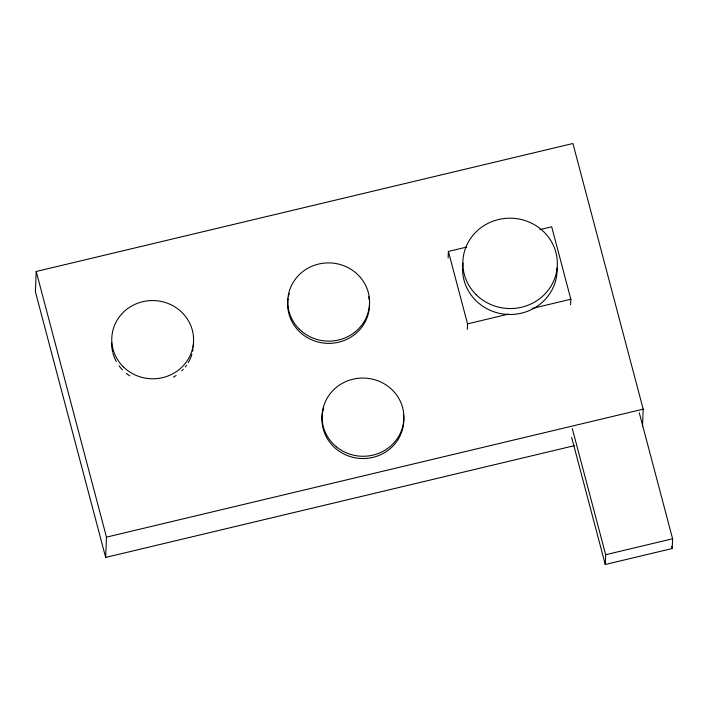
<?xml version="1.0" encoding="UTF-8"?>
<svg xmlns="http://www.w3.org/2000/svg" width="708" height="708" viewBox="0 0 708 708"><rect width="100%" height="100%" fill="white"/><g stroke="black" fill="none" stroke-linecap="round" stroke-linejoin="round"><path stroke-width="1.06" d="M642.501 426.243L643.191 409.162L572.922 143.503L36.214 271.483L35.4 291.767L105.669 557.426L574.613 445.606M105.669 557.426L106.483 537.142L36.214 271.483M448.12 257.995L448.385 251.429L466.678 247.065M467.324 329.344L467.545 323.866L448.385 251.429M570.63 304.714L570.843 299.236L551.682 226.799L539.85 229.622M639.262 412.711L672.6 538.77L672.211 548.532L605.278 564.497L605.667 554.727L572.321 428.667M467.545 323.866L508.433 314.113M532.106 308.476L570.843 299.236M106.483 537.142L643.191 409.162M605.667 554.727L672.6 538.77M671.644 546.399L672.211 548.532M571.648 437.367L605.278 564.497M403.454 414.499A40.914 39.108 2.3 0 1 359.629 458.395A40.914 39.108 2.3 0 1 323.662 408.135M369.461 302.909A40.914 39.108 2.3 0 1 326.388 343.309A40.914 39.108 2.3 0 1 288.085 298.475M288.457 296.448A40.914 39.108 2.3 0 1 289.2 293.475M368.709 296.794A40.914 39.108 2.3 0 1 369.213 299.838M193.01 349.212A40.914 39.108 2.3 0 1 192.647 351.239M191.895 354.212A40.914 39.108 2.3 0 1 188.204 362.7M186.531 365.293A40.914 39.108 2.3 0 1 185.292 366.965M183.257 369.355A40.914 39.108 2.3 0 1 181.797 370.85M176.106 375.47A40.914 39.108 2.3 0 1 173.407 377.134M129.776 375.859A40.914 39.108 2.3 0 1 126.334 373.381M122.457 369.85A40.914 39.108 2.3 0 1 119.086 365.85M116.307 361.487A40.914 39.108 2.3 0 1 112.855 352.885M112.616 351.894A40.914 39.108 2.3 0 1 111.616 342.743M193.434 344.115A40.914 39.108 2.3 0 1 193.266 347.168M557.09 267.978A47.259 45.17 2.3 0 1 510.318 314.494A47.259 45.17 2.3 0 1 462.607 268.527M462.634 267.465A47.259 45.17 2.3 0 1 463.014 263.172M123.342 366.832A40.914 39.108 2.3 0 0 192.045 350.451A40.914 39.108 2.3 0 0 142.635 301.714A40.914 39.108 2.3 0 0 123.342 366.832M476.219 294.749A47.259 45.17 2.3 0 0 555.568 275.828A47.259 45.17 2.3 0 0 498.503 219.533A47.259 45.17 2.3 0 0 476.219 294.749M336.371 446.783A40.914 39.108 2.3 0 0 403.197 424.464A40.914 39.108 2.3 0 0 349.354 380.231A40.914 39.108 2.3 0 0 336.371 446.783M299.334 329.176A40.914 39.108 2.3 0 0 368.036 312.794A40.914 39.108 2.3 0 0 318.627 264.057A40.914 39.108 2.3 0 0 299.334 329.176"/></g></svg>
